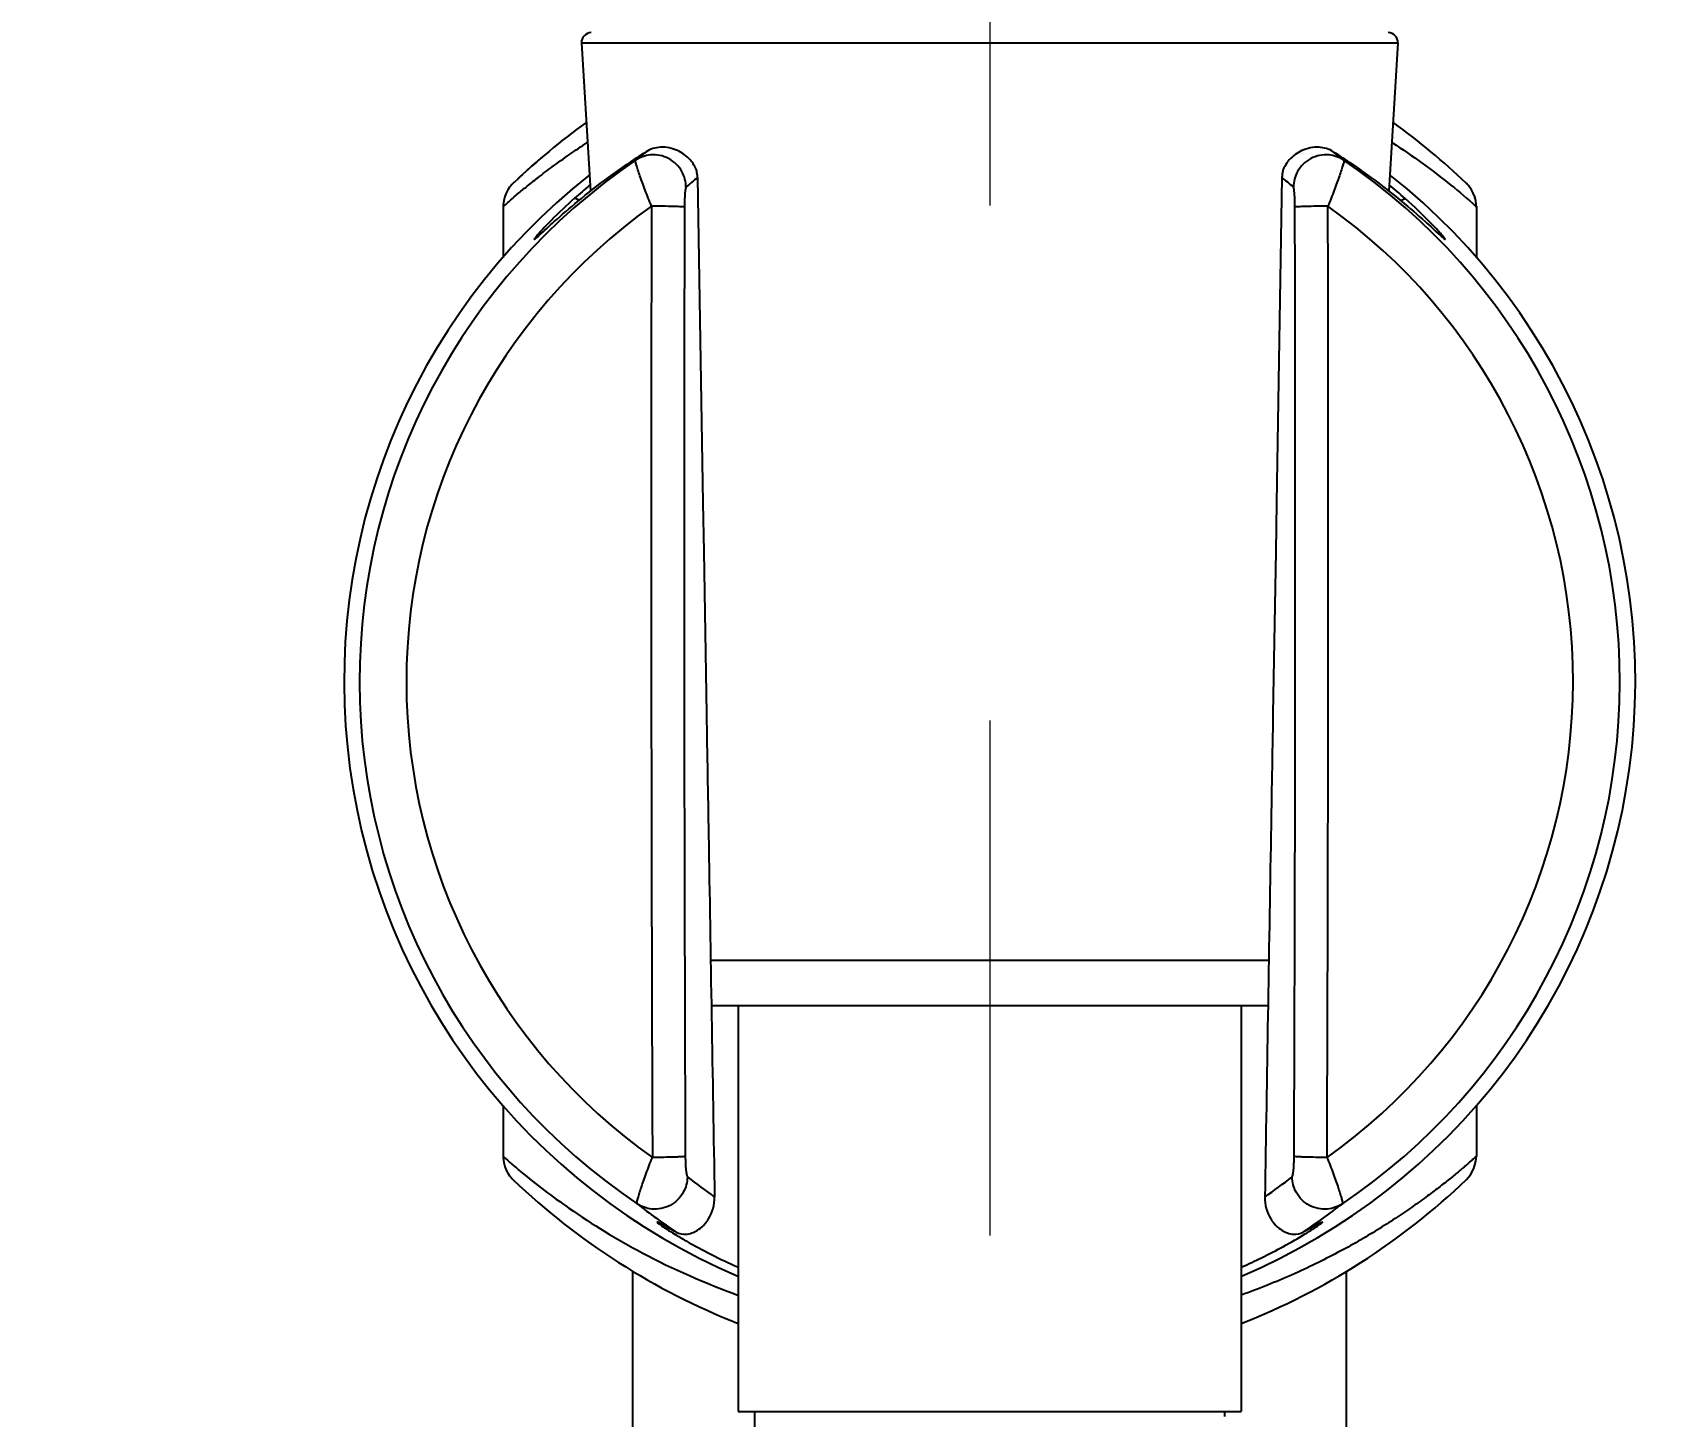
# Model space of a CAD drawing. Extents: x 8047 to 11207, y 0 to 2315.
# Drawn here: x 10107.7 to 10158, y 711.7 to 754.4 of the extents above; entities that cross this region are included whole.
import ezdxf

# ---------------------------------------------------------------- set-up
doc = ezdxf.new("R2010")
doc.units = 0
doc.header["$LTSCALE"] = 10
doc.header["$MEASUREMENT"] = 0
doc.header["$PDMODE"] = 3
doc.header["$PDSIZE"] = -10
doc.linetypes.add('CENTER2', pattern=[28.575000000000003, 19.05, -3.175, 3.175, -3.175])
doc.layers.get('0').update_dxf_attribs({"linetype": 'CONTINUOUS'})
doc.layers.get('DEFPOINTS').update_dxf_attribs({"linetype": 'CONTINUOUS'})
doc.layers.add('Cneter', color=1, linetype='CENTER2', lineweight=13)
doc.layers.add('DEF_LAYER_ASSEM_MEMBER', color=7, linetype='CONTINUOUS')
doc.styles.add('Daelim Dimension', font='')
doc.styles.get('Daelim Dimension').set_extended_font_data('나눔고딕')
doc.dimstyles.new('DEFAULT', dxfattribs={"dimscale": 2, "dimtxt": 2, "dimasz": 2, "dimexe": 0, "dimexo": 2, "dimgap": 1, "dimtad": 1, "dimdec": 1, "dimzin": 9, "dimdsep": 46, "dimtxsty": 'Daelim Dimension', "dimcen": 0.5, "dimclrd": 252, "dimclre": 252, "dimclrt": 3, "dimadec": 1, "dimazin": 0, "dimtfac": 1, "dimtdec": 1, "dimtix": 1, "dimtmove": 0, "dimatfit": 3, "dimfxl": 1, "dimtolj": 1, "dimtzin": 1, "dimlwd": 9, "dimlwe": 9, "dimarcsym": 0})

# ---------------------------------------------------------------- blocks, each defined once
blk = doc.blocks.new('*D13')
at = {"color": 5, "lineweight": 9, "ltscale": 0.5, "transparency": 16777216}
for p, q in [((10191.15540216633, 1048.729507394514), (10424.42471707703, 1048.729507394514)), ((10422.42471707703, 1040.729507394514), (10422.42471707703, 527.8551843093092)), ((10141.21487281115, 519.8551843093092), (10424.42471707703, 519.8551843093092))]:
    blk.add_line(p, q, dxfattribs=at)
at = {"color": 5, "ltscale": 0.5, "transparency": 16777216}
for points in [[(10421.09138374369, 1040.729507394514), (10423.75805041036, 1040.729507394514), (10422.42471707703, 1048.729507394514)], [(10421.09138374369, 527.8551843093092), (10423.75805041036, 527.8551843093092), (10422.42471707703, 519.8551843093092)]]:
    blk.add_solid(points, dxfattribs=at)
at = {"layer": 'DEFPOINTS', "color": 0, "ltscale": 0.5, "transparency": 16777216}
for p in [(10187.15540216633, 1048.729507394514), (10137.21487281115, 519.8551843093092), (10422.42471707703, 519.8551843093092)]:
    blk.add_point(p, dxfattribs=at)
at = {"color": 7, "ltscale": 0.5, "transparency": 16777216, "insert": (10409.53773567502, 784.2923458519133), "char_height": 20, "attachment_point": 5, "rotation": 90, "style": 'Daelim Dimension'}
blk.add_mtext('\\A1;880', dxfattribs=at)
blk = doc.blocks.new('*D16')
at = {"color": 5, "lineweight": 9, "ltscale": 0.5, "transparency": 16777216}
for p, q in [((10111.71980597991, 1291.10310572228), (10528.53369691768, 1291.10310572228)), ((10526.53369691768, 478.9025743138126), (10526.53369691768, 1283.10310572228)), ((10224.59480623701, 470.9025743138127), (10528.53369691768, 470.9025743138126))]:
    blk.add_line(p, q, dxfattribs=at)
at = {"color": 5, "ltscale": 0.5, "transparency": 16777216}
for points in [[(10525.20036358435, 1283.10310572228), (10527.86703025102, 1283.10310572228), (10526.53369691768, 1291.10310572228)], [(10525.20036358435, 478.9025743138126), (10527.86703025102, 478.9025743138126), (10526.53369691768, 470.9025743138126)]]:
    blk.add_solid(points, dxfattribs=at)
at = {"layer": 'DEFPOINTS', "color": 0, "ltscale": 0.5, "transparency": 16777216}
for p in [(10107.71980597991, 1291.10310572228), (10526.53369691768, 1291.10310572228), (10220.59480623701, 470.9025743138127)]:
    blk.add_point(p, dxfattribs=at)
at = {"color": 7, "ltscale": 0.5, "transparency": 16777216, "insert": (10510.82840364157, 881.0028400180479), "char_height": 20, "attachment_point": 5, "rotation": 90, "style": 'Daelim Dimension'}
blk.add_mtext('\\A1;(980~1330)', dxfattribs=at)

msp = doc.modelspace()

# ---------------------------------------------------------------- linework, layer by layer
at = {"layer": 'Cneter', "lineweight": 5, "ltscale": 0.5}
msp.add_open_spline([(10137.21980598055, 1272.909246988061), (10137.21980598055, 529.893431175707), (10137.12732028926, 341.6991634952116)], degree=1, knots=[0, 0, 0.1742160278745656, 1, 1], dxfattribs=at)
at = {"layer": 'DEF_LAYER_ASSEM_MEMBER', "color": 9, "linetype": 'Continuous'}
for p, q in [((10124.63927493474, 754.0439710223222), (10149.80033702634, 754.0439710223222)), ((10124.56470762684, 749.1935863173222), (10124.42326828364, 749.2562355655222)), ((10149.88314139474, 749.1868094778223), (10150.02419865534, 749.2492179521222)), ((10152.20474938634, 749.0075248744222), (10152.21973752464, 748.9938738266222)), ((10128.61780136224, 725.7707126830222), (10145.82184754224, 725.7707127199222)), ((10122.21986751854, 719.7302870323223), (10122.22031418094, 719.7298732142223))]:
    msp.add_line(p, q, dxfattribs=at)
at = {"layer": 'DEF_LAYER_ASSEM_MEMBER', "color": 7, "linetype": 'Continuous'}
for p, q in [((10124.63927493474, 754.0439710223222), (10124.91852842904, 749.4782167498223)), ((10149.80033702634, 754.0439710223222), (10149.52105957184, 749.4778250037222)), ((10122.55964745424, 749.7497139360222), (10122.53957711874, 749.7301635277223)), ((10128.21156021724, 749.8943688058222), (10128.33811827244, 742.3638215980222)), ((10146.22805174594, 749.8943688070223), (10146.10148970004, 742.3638433799223)), ((10122.21980598055, 749.0162332356223), (10122.21980598055, 747.4334307452222)), ((10122.22405789364, 749.0529523341222), (10122.22271960364, 748.9946754448223)), ((10152.21779828574, 748.9945188013222), (10152.21642835364, 749.0523754147222)), ((10152.21980598055, 749.0173389894222), (10152.21980598055, 747.4334307452222)), ((10128.33811827244, 742.3638215980222), (10128.38026914384, 739.8648154992222)), ((10146.10148970004, 742.3638433799223), (10146.05934080074, 739.8648449505223)), ((10128.38026914384, 739.8648154992222), (10128.40558384765, 738.3653397512222)), ((10146.05934080074, 739.8648449505223), (10146.03402829744, 738.3653016524223)), ((10128.40558384765, 738.3653397512222), (10128.49001628574, 733.3662635812221)), ((10146.03402829744, 738.3653016524223), (10145.94961865204, 733.3662684376222)), ((10145.79823486805, 724.3622856100222), (10128.64140690604, 724.3622856100222)), ((10129.46980598055, 724.3622856100222), (10129.46980598055, 711.8622856100222)), ((10144.96980598055, 724.3622856100222), (10144.96980598055, 711.8622856100222)), ((10122.21980598055, 721.2911404748222), (10122.21980598055, 719.7212329897221)), ((10152.21980598055, 721.2911404748222), (10152.21980598055, 719.7242298345222)), ((10122.22244589054, 719.7306277869222), (10122.22360239134, 719.6759060896222)), ((10126.21980598055, 533.0289390519096), (10126.21980598055, 716.1920163080223)), ((10148.21980598054, 533.0289390519096), (10148.21980598055, 716.1859602639222)), ((10129.47042246964, 711.8622856100222), (10144.96918949154, 711.8622856100222)), ((10129.96980598055, 711.8622856100222), (10129.96980598055, 710.2122856100221)), ((10144.46980598055, 711.7122856100221), (10144.46980598055, 711.8622856100222))]:
    msp.add_line(p, q, dxfattribs=at)
for points in [[(10123.39620885454, 750.5020670005223), (10123.26846332764, 750.3919194065222), (10123.13225416604, 750.2724474617222), (10123.01237512664, 750.1654903788223), (10122.90768729394, 750.0706437769222), (10122.81738606114, 749.9877131724222), (10122.74074301354, 749.9164888801222), (10122.67710657794, 749.8567393025222)], [(10122.53957711874, 749.7301635277223), (10122.52946156344, 749.7201613096223), (10122.51903767475, 749.7097031141222), (10122.50712031524, 749.6974975637222), (10122.49103784194, 749.6804872256222), (10122.46455141504, 749.6508124787223), (10122.41949240644, 749.5944658944222), (10122.36564626444, 749.5141445429223), (10122.31430198594, 749.4173562361221), (10122.27097145744, 749.3065991756222), (10122.23978999144, 749.1843715226222), (10122.22405789364, 749.0529523341222)], [(10152.21642835364, 749.0523754147222), (10152.20064410484, 749.1837655876221), (10152.16934742564, 749.3062198189222), (10152.12593679724, 749.4170094424222), (10152.07483948984, 749.5132811534222), (10152.02176320404, 749.5925790244222), (10151.97671803524, 749.6490595544223), (10151.94928949344, 749.6798230571222), (10151.93232709664, 749.6977403535222), (10151.91990196594, 749.7104339707222), (10151.90923751694, 749.7211060561223), (10151.89892472414, 749.7312806103222), (10151.88826402344, 749.7416866437222), (10151.87583562074, 749.7537107587221)], [(10151.91114595244, 719.0085320555222), (10152.04185392574, 719.1615259196222), (10152.14654091144, 719.3549456971223), (10152.20839686084, 719.5791049197222), (10152.22000720654, 719.7305578315222)], [(10122.22360239134, 719.6759060896222), (10122.23928107094, 719.5420912949222), (10122.27106422634, 719.4174370036222), (10122.31543910824, 719.3047358632222), (10122.36787003944, 719.2068367060223), (10122.42215759224, 719.1266856675221), (10122.46656760034, 719.0716095657223), (10122.49233821744, 719.0428890542222), (10122.50841743284, 719.0259413607222), (10122.52058117874, 719.0135175548222), (10122.53125233684, 719.0028332726223), (10122.54165638234, 718.9925600517223), (10122.56371360164, 718.9710994155222)]]:
    msp.add_lwpolyline(points, dxfattribs=at)
for centre, radius, start, end in [((10124.93871537274, 754.0622856100222), 0.3, 89.99992367548124, 183.5000049474), ((10149.50089658844, 754.0622856100222), 0.3, 356.4999950526, 90.00007632446665), ((10137.21980598055, 734.3622856100222), 21.25, 125.8565767712118, 133.6144749737927), ((10137.21980598055, 734.3622856100222), 21.25, 46.27225526358349, 54.16525886298167), ((10137.21980598055, 734.3622856100222), 19.9, 128.3787627134079, 247.043861170579), ((10137.21980598055, 734.3622856100222), 19.9, 292.956138829421, 51.62123728659213), ((10136.56134691195, 735.6494509118222), 18.233966694, 129.8087939219851, 131.7349003494261), ((10137.88114741064, 735.6533820492223), 18.2291098913, 48.23052830489297, 50.26694415828563), ((10137.21980598055, 734.3622856100222), 21.25, 226.2717171188117, 248.5892387178289), ((10137.21980598055, 734.3622856100222), 21.25, 291.3822303979246, 313.7369135026807)]:
    msp.add_arc(centre, radius, start, end, dxfattribs=at)
at = {"layer": 'DEF_LAYER_ASSEM_MEMBER', "color": 9, "linetype": 'Continuous'}
for centre, radius, start, end in [((10137.21980598055, 734.3622856100222), 19.4239389404, 124.2033934341905, 235.9698687491052), ((10139.70576697844, 734.0847279672222), 21.1365003538, 128.2191872594927, 129.3607353146845), ((10134.73386098324, 734.0847477006222), 21.1364749528, 50.639264182395, 51.78081368089907), ((10137.21980598055, 734.3622856100222), 19.4239389404, 304.0301314795213, 55.79660644262979), ((10141.03020564094, 734.0378394159222), 20.3898797149, 128.9525705158074, 130.2402550165835), ((10133.22955413744, 733.8204087727223), 20.6720374241, 49.76853137067879, 51.03863936457779), ((10137.21980598055, 734.3622856100222), 17.9806088053, 125.4336133344019, 234.6767461575676), ((14972.45415163224, 739.0251399428222), 4845.6691003872, 179.8819055740003, 180.2285997325007), ((14865.42481531594, 738.4780355789222), 4737.6246302828, 179.8729546546005, 180.2268184827994), ((5410.267730506944, 738.4770664399222), 4736.371699187001, 359.773133249599, 0.1270906664004792), ((5305.062857412344, 739.0225046571223), 4842.5923804231, 359.771292702201, 0.1181941057992614), ((10137.21980598055, 734.3622856100222), 17.9806088053, 305.3259950685957, 54.56363702992157), ((10140.08578512825, 734.6895531777222), 19.7909812918, 231.9992697350194, 235.0210562432194), ((10134.71619242254, 734.1995320851222), 19.1817173541, 304.931238383786, 308.0490398782866), ((10138.94551260164, 734.4072402212222), 20.4752127253, 232.0351376451163, 236.2110817044349), ((10135.49942275444, 734.3998804014221), 20.4661355025, 303.7879908100133, 307.9657883749188)]:
    msp.add_arc(centre, radius, start, end, dxfattribs=at)
for points, start_tangent, end_tangent in [([(10122.22002229554, 748.9940858696224), (10122.26898838334, 749.0390891592223), (10122.40396049414, 749.1597174754222), (10122.62197576024, 749.3477119309223), (10122.91919682055, 749.5938935838223), (10123.29122799184, 749.8892084753223), (10123.73388011944, 750.2243264289223), (10124.81637526804, 750.9759389071222)], (0.7039317316259585, 0.7102676377324816), (0.8379205618456924, 0.5457922059137518)), ([(10149.63453569784, 750.9678709429223), (10151.43324915135, 749.6647647044224), (10152.20474938634, 749.0075248744222)], (0.8375571722040265, -0.5463496895666685), (0.7366135141304417, -0.6763139291781605)), ([(10126.79465916554, 749.0121568850223), (10126.69539534034, 749.2614102187223), (10126.60166852594, 749.5044105712221), (10126.51588366854, 749.7346313187223), (10126.44043397244, 749.9455789534223), (10126.37756847544, 750.1310529922222), (10126.35189693554, 750.2112076464223), (10126.33077533494, 750.2809029293222), (10126.31471678614, 750.3386181008223), (10126.30413533374, 750.3830256955222), (10126.29942186134, 750.4128418436222), (10126.30096447815, 750.4267901030222)], (-0.3750535664826804, 0.9270031403768931), (0.6514827954352582, 0.7586634084044528)), ([(10127.85846245944, 749.6022981714221), (10127.73288575084, 750.0779501004223), (10127.32304432594, 750.4803527513224), (10126.76143491304, 750.5922192186223), (10126.30098130394, 750.4268015268223)], (-0.01007648224240164, 0.9999492309640619), (-0.8278720985794771, -0.5609169175498387)), ([(10148.13863069174, 750.4268015033223), (10147.67817700544, 750.5922194258223), (10147.11656710284, 750.4803523917222), (10146.70672674614, 750.0779495325222), (10146.58114953654, 749.6022981936222)], (-0.8278720955260772, 0.5609169220564323), (-0.01007880008907827, -0.9999492076044485)), ([(10148.13864536524, 750.4267915408223), (10148.14018799344, 750.4128432373224), (10148.13547452804, 750.3830270163222), (10148.12489307984, 750.3386193303223), (10148.10883453444, 750.2809040583222), (10148.08771293774, 750.2112086735223), (10148.06204140384, 750.1310539176222), (10147.99917593074, 749.9455796899224), (10147.92372628294, 749.7346319236223), (10147.83794150164, 749.5044111265222), (10147.74421479214, 749.2614108013223), (10147.64495109974, 749.0121575614222)], (0.6514821267750396, -0.7586639825987993), (-0.3750532597778007, -0.9270032644656898)), ([(10127.85846231244, 749.6023125178223), (10127.84832049434, 749.5799216016222), (10127.83903221014, 749.5333090525223), (10127.83093848134, 749.4669643805223), (10127.82422261644, 749.3859362524223), (10127.81895844684, 749.2944176947223), (10127.81512448204, 749.1949529097224), (10127.81183314755, 748.9830438380224)], (-0.7633575603077429, -0.6459761877352839), (-0.001536790640671715, -0.9999988191365662)), ([(10146.62777885575, 748.9830437997222), (10146.62448752184, 749.1949528819222), (10146.62065355714, 749.2944176752222), (10146.61538938714, 749.3859362435222), (10146.60867352114, 749.4669643845223), (10146.60057979044, 749.5333090701222), (10146.59129150394, 749.5799216311221), (10146.58114968375, 749.6023125542223)], (-0.001536789011093027, 0.9999988191390706), (-0.7633575076280869, 0.64597624998744)), ([(10127.81183159224, 748.9830443126222), (10127.77963502274, 748.9883773577222), (10127.71369393044, 748.9937659966223), (10127.61295659324, 748.9989098882222), (10127.48022908274, 749.0034907296223), (10127.14833868634, 749.0099443182222), (10126.79432660914, 749.0121626016222)], (-0.9533125812609967, 0.3019853016447913), (-0.9999997603552272, 0.000692307365407487)), ([(10147.64596675634, 749.0121630422223), (10147.29181216164, 749.0099508445223), (10146.95968199815, 749.0034992504221), (10146.82683701574, 748.9989174399223), (10146.72600594254, 748.9937715527223), (10146.66000427674, 748.9883803416222), (10146.62778150684, 748.9830446210223)], (-0.9999997746904407, -0.0006712816607679187), (-0.953330774293325, -0.3019278635457309)), ([(10122.22031418094, 719.7298732142223), (10122.76935054974, 719.2535915031223), (10124.25020287684, 718.1307729516222), (10126.51091941444, 716.7521314536222), (10129.45788497575, 715.4528344667223)], (0.7341850403087598, -0.678949428593047), (0.9414608225079616, -0.337122410531594)), ([(10127.83730791674, 719.7231109899222), (10127.80082701204, 719.7177897578223), (10127.73193888344, 719.7123489471222), (10127.62998029384, 719.7070697034222), (10127.49784010714, 719.7022567115223), (10127.17114636764, 719.6950541246223), (10126.82362477224, 719.6918490353223)], (-0.9715345510458392, -0.2368979023211474), (-0.9999929295359817, -0.00376043588501237)), ([(10127.83730688014, 719.7231107415223), (10127.84223494024, 719.5087524965222), (10127.85491903184, 719.3155781552222), (10127.86410050704, 719.2336339203222), (10127.87503599864, 719.1664134283224), (10127.88751763424, 719.1184488838222), (10127.90104200794, 719.0942350929223)], (0.00436535138817605, -0.9999904718082357), (0.7876783387464851, -0.6160867103497506)), ([(10152.21980396414, 719.7305365009223), (10152.21764994914, 719.7287043170223), (10152.21129387104, 719.7230350072222), (10152.20073969204, 719.7135152167223), (10152.18600398774, 719.7001574994224), (10152.16710693704, 719.6829818102223), (10152.14406880744, 719.6620095814222), (10152.08567239364, 719.6091289637222), (10152.01105201824, 719.5429155025223), (10151.92049506514, 719.4643419741222), (10151.81434877034, 719.3736251075221), (10151.69295212834, 719.2715102721223), (10151.55663371944, 719.1593414086224), (10151.40578145294, 719.0377827566223), (10151.06209310515, 718.7678423390222), (10150.66435479064, 718.4704637563224), (10150.21571997214, 718.1482549455224), (10149.71765256244, 717.8106293259222), (10149.17201175894, 717.4637859204223), (10148.58085993024, 717.1096525271222), (10147.94390399514, 716.7601825277222), (10147.26402402674, 716.4131756538223), (10146.54121604434, 716.0776233222222), (10145.77747778474, 715.7555102642224), (10144.97449326244, 715.4506248690221)], (-0.5490698269617419, 0.8357764803583569), (-0.9420014687501272, -0.3356087496961356)), ([(10146.53857001044, 719.0942351661222), (10146.55209438084, 719.1184489548222), (10146.56457601374, 719.1664134975223), (10146.57551150344, 719.2336339880222), (10146.58469297724, 719.3155782217224), (10146.59737706794, 719.5087525607222), (10146.60230513015, 719.7231108034222)], (0.7876783250458529, 0.616086727866264), (0.004365368781220604, 0.999990471732308)), ([(10147.61598724484, 719.6918490749223), (10147.26846563804, 719.6950541713223), (10146.94177188944, 719.7022567652222), (10146.80963170174, 719.7070697600221), (10146.70767311414, 719.7123490059222), (10146.63878499064, 719.7177898181222), (10146.60230409344, 719.7231110511221)], (-0.999992929460479, 0.003760455962964608), (-0.9715345245155442, 0.2368980111236805)), ([(10126.34959612554, 718.2648341934223), (10126.34620861624, 718.2798734532222), (10126.34900034504, 718.3106000839222), (10126.35761232654, 718.3556899302222), (10126.37168531074, 718.4138201932224), (10126.39083397874, 718.4836959235223), (10126.41460624704, 718.5639426169223), (10126.47420450814, 718.7500772683222), (10126.54723384374, 718.9624373554221), (10126.63134467154, 719.1944088986222), (10126.72423770394, 719.4396586946224), (10126.82361364164, 719.6918535105223)], (-0.6986789678004719, 0.7154353219916301), (0.3727420243878694, 0.9279350102540765)), ([(10147.61599837274, 719.6918535491224), (10147.71537430754, 719.4396587358223), (10147.80826733854, 719.1944089413223), (10147.89237816625, 718.9624373983222), (10147.96540750294, 718.7500773105222), (10148.02500576594, 718.5639426578224), (10148.04877803545, 718.4836959638222), (10148.06792670484, 718.4138202332222), (10148.08199969054, 718.3556899700221), (10148.09061167364, 718.3106001238222), (10148.09340340404, 718.2798734934223), (10148.09001589654, 718.2648342346224)], (0.3727420168376379, -0.9279350132869274), (-0.6986789297502028, -0.7154353591507141)), ([(10127.90104265744, 719.0942891874224), (10127.77522487654, 718.6195581448223), (10127.36696316584, 718.2167573462222), (10126.80806310374, 718.1024654697222), (10126.34960866084, 718.2648257381222)], (-0.01200772313808597, -0.9999279046936529), (-0.829819876838897, 0.5580313360404395)), ([(10148.09000336454, 718.2648257815223), (10147.63156137254, 718.1024666259223), (10147.07267304664, 718.2167444487224), (10146.66440545724, 718.6195250711222), (10146.53856984494, 719.0942489483222)], (-0.8298198743715773, -0.5580313397094644), (-0.01204810811669974, 0.9999274189113969))]:
    msp.add_spline(points, degree=3, dxfattribs=dict(at, start_tangent=start_tangent, end_tangent=end_tangent))
at = {"layer": 'DEF_LAYER_ASSEM_MEMBER', "color": 7, "linetype": 'Continuous'}
for points, start_tangent, end_tangent in [([(10123.33532885524, 748.1172014602222), (10123.79937344124, 748.5385038866222), (10124.51867343924, 749.1580237019222), (10125.46831089654, 749.8982956871222), (10126.62921598464, 750.6906143125221)], (0.7410340423220324, 0.6714674587199804), (0.8450278333663399, 0.5347223212436427)), ([(10128.18786130724, 750.1040694353222), (10127.98471804754, 750.4420201268223), (10127.60015550634, 750.7252233686223), (10127.34074508424, 750.8089395227222), (10127.06871311255, 750.8277018266223), (10126.62921285684, 750.6906124156222)], (-0.3391207489872081, 0.9407428541351538), (-0.845016768721826, -0.5347398064282517)), ([(10147.81039607274, 750.6906143364223), (10147.37090081564, 750.8277014563223), (10147.09886897374, 750.8089402735224), (10146.83945972494, 750.7252257066222), (10146.45489499874, 750.4420223520224), (10146.25175073024, 750.1040682386222)], (-0.8450200812686757, 0.5347345717762046), (-0.3391158386727953, -0.9407446242000254)), ([(10147.81039598954, 750.6906143043221), (10148.96923360364, 749.8998190630223), (10149.91764089694, 749.1607593763224), (10150.63686428555, 748.5415328142223), (10151.10199339214, 748.1192676517222)], (0.8450284216351618, -0.5347213915945269), (0.7408817707444402, -0.6716354679277912)), ([(10128.21156021724, 749.8943688058222), (10128.18765355674, 750.1040823824222)], (-0.01673776547992973, 0.9998599137912966), (-0.2059378086906417, 0.9785650816127136)), ([(10146.25195591674, 750.1040850144223), (10146.22805174594, 749.8943688070223)], (-0.2059369472388178, -0.9785652629037863), (-0.0167376639504042, -0.9998599154909069)), ([(10124.42326828364, 749.2562355655223), (10123.70129438494, 748.5723560276224), (10123.28220671644, 748.1262071666223)], (-0.7461477112131213, -0.6657804390723872), (-0.6559626637801601, -0.7547933384221384)), ([(10151.03508984984, 748.2623560726222), (10150.85625363904, 748.4517777215223), (10150.02419865534, 749.2492179521222)], (-0.6772182113454048, 0.7357822328801713), (-0.745746079275254, 0.6662302794421661)), ([(10123.28220671644, 748.1262071666223), (10123.23304826144, 748.0683714552223), (10123.19903285024, 748.0256619476223), (10123.18057907844, 747.9987393864222), (10123.17816378044, 747.9882227451222)], (-0.6559626638189526, -0.7547933383884252), (0.939172388539894, -0.3434461014544645)), ([(10123.17816378044, 747.9882227451222), (10123.18304898054, 747.9892774711221), (10123.19203815444, 747.9945761980222), (10123.22255600824, 748.0180632909222), (10123.27016919784, 748.0588812378223), (10123.33532885524, 748.1172014602222)], (0.9391723885346502, -0.3434461014688042), (0.7410340422417226, 0.6714674588086105)), ([(10151.26077483604, 747.9888378593222), (10151.26066951245, 747.9947155410223), (10151.25220568784, 748.0091611784223), (10151.23557053974, 748.0319548072222), (10151.21094235514, 748.0628689432223), (10151.13823764414, 748.1479945375223), (10151.03508984984, 748.2623560726222)], (0.9386023129883146, 0.345001011669511), (-0.6772182112883559, 0.7357822329326795)), ([(10151.10199339214, 748.1192676517222), (10151.16790290394, 748.0602336011221), (10151.21601222754, 748.0189454238222), (10151.24680705404, 747.9952311297221), (10151.25586356774, 747.9898985812223), (10151.26077483604, 747.9888378593222)], (0.7408817706463725, -0.6716354680359696), (0.9386023129862807, 0.3450010116750443)), ([(10128.49001628574, 733.3662635812221), (10128.55282383014, 729.6419285423223), (10128.74010323084, 718.4735597522223)], (0.01687999674252798, -0.9998575227050964), (0.01673972262612711, -0.9998598810265368)), ([(10145.94961865204, 733.3662684376224), (10145.88682501844, 729.6419342236221), (10145.69950873284, 718.4735597369223)], (-0.01687518493149392, -0.9998576039284434), (-0.01673972254103067, -0.9998598810279615)), ([(10127.55853257764, 717.3904537420223), (10127.86040134274, 717.3278639742222), (10128.20647900814, 717.4433296319222), (10128.55328641284, 717.7958735863223), (10128.74010323084, 718.4735597522223)], (0.882865066837389, -0.4696267387598503), (-0.01679134437911981, 0.9998590154386477)), ([(10145.69950873284, 718.4735597369223), (10145.88621925614, 717.7960453665223), (10146.23300575964, 717.4433922587222), (10146.57916453384, 717.3278370337222), (10146.88107927644, 717.3904536851222)], (-0.01675782159370599, -0.9998595778485265), (0.8828650684295127, 0.4696267357667703)), ([(10127.55853257764, 717.3904537420223), (10127.30054944414, 717.5287307680223), (10127.19773687384, 717.5839975672221), (10127.11305969074, 717.6290116141223), (10127.04688949914, 717.6632181079223), (10126.99946806634, 717.6862461383222), (10126.97103216594, 717.6977318684222), (10126.96177126304, 717.6973854200222)], (-0.8828608138011063, 0.4696347340800599), (0.05175319012574474, -0.9986599057295775)), ([(10126.96177126304, 717.6973854200222), (10126.97058871614, 717.6862628976222), (10126.99636509214, 717.6648129422224), (10127.03900477914, 717.6331903467222), (10127.09835957454, 717.5916318680222), (10127.17411427484, 717.5406345368224), (10127.26592060414, 717.4807469283222), (10127.49628132354, 717.3365284161223)], (0.0517531901368381, -0.9986599057290027), (0.8533924338168429, -0.5212689842146426)), ([(10127.49628132354, 717.3365284161223), (10127.86253760614, 717.1201974854222), (10129.44787380934, 716.3184958226221)], (0.8533924338329533, -0.5212689841882678), (0.9134861356084676, -0.4068698564051023)), ([(10144.99241629714, 716.3187984586222), (10145.59595358084, 716.6008260934224), (10146.94264672854, 717.3361114130222)], (0.9134704126706662, 0.4069051550119303), (0.8534247418484574, 0.5212160876267097)), ([(10147.47784137114, 717.6973864194223), (10147.46857972044, 717.6977318030223), (10147.44014234874, 717.6862442168223), (10147.39272068474, 717.6632164581223), (10147.32655057104, 717.6290107076222), (10147.24187306204, 717.5839965347221), (10147.13906057854, 717.5287297304222), (10146.88107927644, 717.3904536851222)], (0.051892302850222, 0.9986526868260562), (-0.8828608154454071, -0.4696347309889579)), ([(10146.94264672854, 717.3361114130222), (10147.17329799904, 717.4804924284223), (10147.26522327864, 717.5404525777222), (10147.34107650104, 717.5915121870222), (10147.40050664235, 717.6331180298222), (10147.44320001874, 717.6647751507222), (10147.46901103484, 717.6862509038224), (10147.47784137114, 717.6973864194223)], (0.853424741860912, 0.521216087606317), (0.05189230285735174, 0.9986526868256856))]:
    msp.add_spline(points, degree=3, dxfattribs=dict(at, start_tangent=start_tangent, end_tangent=end_tangent))

# ---------------------------------------------------------------- dimensions: what is measured, and where the dimension line sits
at = {"color": 5, "ltscale": 0.5}
for base, p1, p2, text, picture, middle in [((10526.53369691768, 1291.10310572228), (10220.59480623701, 470.9025743138127), (10107.71980597991, 1291.10310572228), '(980~1330)', '*D16', (10510.82840364157, 881.0028400180479)), ((10422.42471707703, 519.8551843093092), (10187.15540216633, 1048.729507394514), (10137.21487281115, 519.8551843093092), '880', '*D13', (10409.53773567502, 784.2923458519133))]:
    dim = msp.add_linear_dim(base=base, p1=p1, p2=p2, angle=90, text=text, dimstyle='DEFAULT', override={"dimtxt": 10, "dimasz": 4, "dimexe": 1, "dimdec": 0, "dimclrd": 5, "dimclre": 5, "dimclrt": 7}, dxfattribs=at)
    dim.commit()
    dim.dimension.update_dxf_attribs({"geometry": picture, "text_midpoint": middle})

doc.saveas('drawing.dxf')
